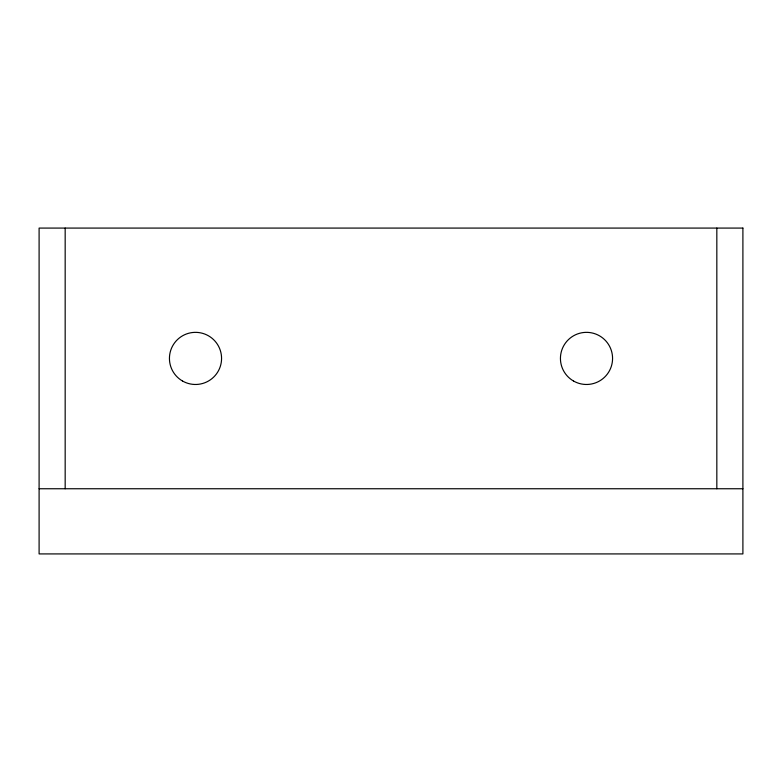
<?xml version="1.0" encoding="UTF-8"?>
<svg xmlns="http://www.w3.org/2000/svg" width="782" height="782" viewBox="0 0 782 782"><rect width="100%" height="100%" fill="white"/><g stroke="black" fill="none" stroke-linecap="round" stroke-linejoin="round"><path stroke-width="1.17" d="M39.1 488.75L742.9 488.75M716.83 228.08L716.83 488.75M65.17 228.08L65.17 488.75M742.9 228.08L39.1 228.08L39.1 553.92L742.9 553.92L742.9 228.08M573.47 380.99A26.07 26.07 0 0 0 612.57 358.42A26.07 26.07 0 0 0 573.47 335.84A26.07 26.07 0 0 0 573.47 380.99M182.47 380.99A26.07 26.07 0 0 0 221.57 358.42A26.07 26.07 0 0 0 182.47 335.84A26.07 26.07 0 0 0 182.47 380.99"/></g></svg>
